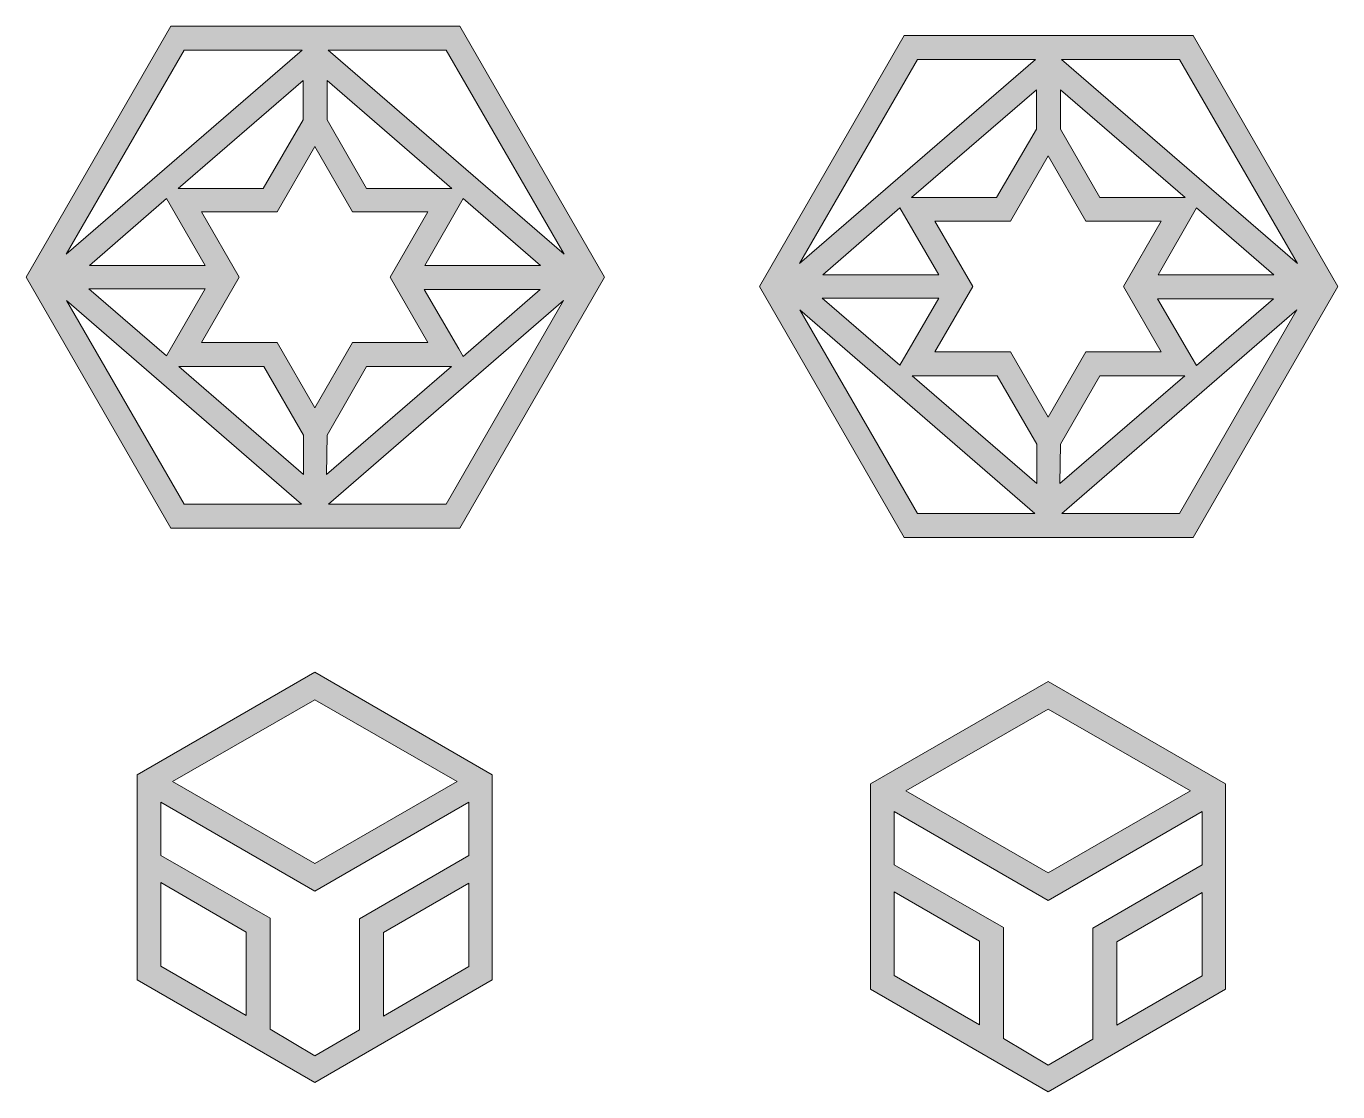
# Model space of a CAD drawing. Header units: millimetres. Extents: x -141 to 330, y -120 to 328.
# Drawn here: x 13.1 to 100.2, y -16.9 to 53.8 of the extents above; entities that cross this region are included whole.
import ezdxf

# ---------------------------------------------------------------- set-up
doc = ezdxf.new("R2010")
doc.units = ezdxf.units.MM
doc.header["$MEASUREMENT"] = 0
doc.layers.add('Layer 1', color=7, linetype='Continuous', lineweight=0)

msp = doc.modelspace()

# ---------------------------------------------------------------- hatches: boundary and pattern name
at = {"layer": 'Layer 1', "true_color": 0x231f20, "transparency": 33554687}
h = msp.add_hatch(color=250, dxfattribs=at)
h.dxf.hatch_style = 2
edge = h.paths.add_edge_path()
edge.add_spline(control_points=[(40.958, 22.066), (40.958, 22.066), (33.161, 22.066), (33.161, 22.066), (33.161, 22.066), (48.754, 35.578), (48.754, 35.578), (48.754, 35.578), (40.958, 22.066), (40.958, 22.066)], knot_values=[0, 0, 0, 0, 1, 1, 1, 2, 2, 2, 3, 3, 3, 3], degree=3, periodic=0)
edge = h.paths.add_edge_path()
edge.add_spline(control_points=[(15.769, 35.578), (15.769, 35.578), (31.362, 22.066), (31.362, 22.066), (31.362, 22.066), (23.566, 22.066), (23.566, 22.066), (23.566, 22.066), (15.769, 35.578), (15.769, 35.578)], knot_values=[0, 0, 0, 0, 1, 1, 1, 2, 2, 2, 3, 3, 3, 3], degree=3, periodic=0)
edge = h.paths.add_edge_path()
edge.add_spline(control_points=[(23.566, 52.193), (23.566, 52.193), (31.397, 52.193), (31.397, 52.193), (31.397, 52.193), (15.734, 38.647), (15.734, 38.647), (15.734, 38.647), (23.566, 52.193), (23.566, 52.193)], knot_values=[0, 0, 0, 0, 1, 1, 1, 2, 2, 2, 3, 3, 3, 3], degree=3, periodic=0)
edge = h.paths.add_edge_path()
edge.add_spline(control_points=[(48.789, 38.647), (48.789, 38.647), (33.126, 52.193), (33.126, 52.193), (33.126, 52.193), (40.958, 52.193), (40.958, 52.193), (40.958, 52.193), (48.789, 38.647), (48.789, 38.647)], knot_values=[0, 0, 0, 0, 1, 1, 1, 2, 2, 2, 3, 3, 3, 3], degree=3, periodic=0)
edge = h.paths.add_edge_path()
edge.add_spline(control_points=[(42.086, 31.873), (42.086, 31.873), (41.804, 32.367), (41.804, 32.367), (41.804, 32.367), (39.511, 36.318), (39.511, 36.318), (39.511, 36.318), (47.202, 36.318), (47.202, 36.318), (47.202, 36.318), (42.086, 31.873), (42.086, 31.873)], knot_values=[0, 0, 0, 0, 1, 1, 1, 2, 2, 2, 3, 3, 3, 4, 4, 4, 4], degree=3, periodic=0)
edge = h.paths.add_edge_path()
edge.add_spline(control_points=[(33.055, 26.652), (33.055, 26.652), (35.666, 31.203), (35.666, 31.203), (35.666, 31.203), (41.31, 31.203), (41.31, 31.203), (41.31, 31.203), (33.02, 24.042), (33.02, 24.042), (33.02, 24.042), (33.055, 26.652), (33.055, 26.652)], knot_values=[0, 0, 0, 0, 1, 1, 1, 2, 2, 2, 3, 3, 3, 4, 4, 4, 4], degree=3, periodic=0)
edge = h.paths.add_edge_path()
edge.add_spline(control_points=[(28.857, 31.203), (28.857, 31.203), (31.503, 26.652), (31.503, 26.652), (31.503, 26.652), (31.503, 24.042), (31.503, 24.042), (31.503, 24.042), (23.213, 31.203), (23.213, 31.203), (23.213, 31.203), (28.857, 31.203), (28.857, 31.203)], knot_values=[0, 0, 0, 0, 1, 1, 1, 2, 2, 2, 3, 3, 3, 4, 4, 4, 4], degree=3, periodic=0)
edge = h.paths.add_edge_path()
edge.add_spline(control_points=[(24.977, 36.354), (24.977, 36.354), (22.401, 31.909), (22.401, 31.909), (22.401, 31.909), (17.251, 36.354), (17.251, 36.354), (17.251, 36.354), (24.977, 36.354), (24.977, 36.354)], knot_values=[0, 0, 0, 0, 1, 1, 1, 2, 2, 2, 3, 3, 3, 3], degree=3, periodic=0)
edge = h.paths.add_edge_path()
edge.add_spline(control_points=[(22.401, 42.351), (22.401, 42.351), (24.977, 37.906), (24.977, 37.906), (24.977, 37.906), (17.286, 37.906), (17.286, 37.906), (17.286, 37.906), (22.401, 42.351), (22.401, 42.351)], knot_values=[0, 0, 0, 0, 1, 1, 1, 2, 2, 2, 3, 3, 3, 3], degree=3, periodic=0)
edge = h.paths.add_edge_path()
edge.add_spline(control_points=[(31.468, 47.572), (31.468, 47.572), (28.822, 43.021), (28.822, 43.021), (28.822, 43.021), (23.178, 43.021), (23.178, 43.021), (23.178, 43.021), (31.468, 50.183), (31.468, 50.183), (31.468, 50.183), (31.468, 47.572), (31.468, 47.572)], knot_values=[0, 0, 0, 0, 1, 1, 1, 2, 2, 2, 3, 3, 3, 4, 4, 4, 4], degree=3, periodic=0)
edge = h.paths.add_edge_path()
edge.add_spline(control_points=[(35.666, 43.021), (35.666, 43.021), (33.055, 47.572), (33.055, 47.572), (33.055, 47.572), (33.055, 50.183), (33.055, 50.183), (33.055, 50.183), (41.346, 43.021), (41.346, 43.021), (41.346, 43.021), (35.666, 43.021), (35.666, 43.021)], knot_values=[0, 0, 0, 0, 1, 1, 1, 2, 2, 2, 3, 3, 3, 4, 4, 4, 4], degree=3, periodic=0)
edge = h.paths.add_edge_path()
edge.add_spline(control_points=[(42.086, 42.351), (42.086, 42.351), (47.237, 37.906), (47.237, 37.906), (47.237, 37.906), (39.546, 37.906), (39.546, 37.906), (39.546, 37.906), (42.086, 42.351), (42.086, 42.351)], knot_values=[0, 0, 0, 0, 1, 1, 1, 2, 2, 2, 3, 3, 3, 3], degree=3, periodic=0)
edge = h.paths.add_edge_path()
edge.add_spline(control_points=[(32.244, 28.452), (32.244, 28.452), (29.739, 32.791), (29.739, 32.791), (29.739, 32.791), (24.73, 32.791), (24.73, 32.791), (24.73, 32.791), (27.234, 37.13), (27.234, 37.13), (27.234, 37.13), (24.73, 41.469), (24.73, 41.469), (24.73, 41.469), (29.739, 41.469), (29.739, 41.469), (29.739, 41.469), (32.244, 45.808), (32.244, 45.808), (32.244, 45.808), (34.749, 41.469), (34.749, 41.469), (34.749, 41.469), (39.758, 41.469), (39.758, 41.469), (39.758, 41.469), (37.253, 37.13), (37.253, 37.13), (37.253, 37.13), (39.758, 32.791), (39.758, 32.791), (39.758, 32.791), (34.749, 32.791), (34.749, 32.791), (34.749, 32.791), (32.244, 28.452), (32.244, 28.452)], knot_values=[0, 0, 0, 0, 1, 1, 1, 2, 2, 2, 3, 3, 3, 4, 4, 4, 5, 5, 5, 6, 6, 6, 7, 7, 7, 8, 8, 8, 9, 9, 9, 10, 10, 10, 11, 11, 11, 12, 12, 12, 12], degree=3, periodic=0)
edge = h.paths.add_edge_path()
edge.add_spline(control_points=[(41.875, 53.781), (41.875, 53.781), (22.684, 53.781), (22.684, 53.781), (22.684, 53.781), (13.088, 37.13), (13.088, 37.13), (13.088, 37.13), (22.684, 20.479), (22.684, 20.479), (22.684, 20.479), (41.875, 20.479), (41.875, 20.479), (41.875, 20.479), (51.47, 37.13), (51.47, 37.13), (51.47, 37.13), (41.875, 53.781), (41.875, 53.781)], knot_values=[0, 0, 0, 0, 1, 1, 1, 2, 2, 2, 3, 3, 3, 4, 4, 4, 5, 5, 5, 6, 6, 6, 6], degree=3, periodic=0)
h = msp.add_hatch(color=250, dxfattribs=at)
h.dxf.hatch_style = 2
edge = h.paths.add_edge_path()
edge.add_spline(control_points=[(89.641, 21.449), (89.641, 21.449), (81.844, 21.449), (81.844, 21.449), (81.844, 21.449), (97.437, 34.96), (97.437, 34.96), (97.437, 34.96), (89.641, 21.449), (89.641, 21.449)], knot_values=[0, 0, 0, 0, 1, 1, 1, 2, 2, 2, 3, 3, 3, 3], degree=3, periodic=0)
edge = h.paths.add_edge_path()
edge.add_spline(control_points=[(64.453, 34.96), (64.453, 34.96), (80.045, 21.449), (80.045, 21.449), (80.045, 21.449), (72.249, 21.449), (72.249, 21.449), (72.249, 21.449), (64.453, 34.96), (64.453, 34.96)], knot_values=[0, 0, 0, 0, 1, 1, 1, 2, 2, 2, 3, 3, 3, 3], degree=3, periodic=0)
edge = h.paths.add_edge_path()
edge.add_spline(control_points=[(72.249, 51.576), (72.249, 51.576), (80.081, 51.576), (80.081, 51.576), (80.081, 51.576), (64.417, 38.029), (64.417, 38.029), (64.417, 38.029), (72.249, 51.576), (72.249, 51.576)], knot_values=[0, 0, 0, 0, 1, 1, 1, 2, 2, 2, 3, 3, 3, 3], degree=3, periodic=0)
edge = h.paths.add_edge_path()
edge.add_spline(control_points=[(97.473, 38.029), (97.473, 38.029), (81.809, 51.576), (81.809, 51.576), (81.809, 51.576), (89.641, 51.576), (89.641, 51.576), (89.641, 51.576), (97.473, 38.029), (97.473, 38.029)], knot_values=[0, 0, 0, 0, 1, 1, 1, 2, 2, 2, 3, 3, 3, 3], degree=3, periodic=0)
edge = h.paths.add_edge_path()
edge.add_spline(control_points=[(90.77, 31.256), (90.77, 31.256), (90.488, 31.75), (90.488, 31.75), (90.488, 31.75), (88.194, 35.701), (88.194, 35.701), (88.194, 35.701), (95.885, 35.701), (95.885, 35.701), (95.885, 35.701), (90.77, 31.256), (90.77, 31.256)], knot_values=[0, 0, 0, 0, 1, 1, 1, 2, 2, 2, 3, 3, 3, 4, 4, 4, 4], degree=3, periodic=0)
edge = h.paths.add_edge_path()
edge.add_spline(control_points=[(81.739, 26.035), (81.739, 26.035), (84.349, 30.586), (84.349, 30.586), (84.349, 30.586), (89.994, 30.586), (89.994, 30.586), (89.994, 30.586), (81.703, 23.424), (81.703, 23.424), (81.703, 23.424), (81.739, 26.035), (81.739, 26.035)], knot_values=[0, 0, 0, 0, 1, 1, 1, 2, 2, 2, 3, 3, 3, 4, 4, 4, 4], degree=3, periodic=0)
edge = h.paths.add_edge_path()
edge.add_spline(control_points=[(77.541, 30.586), (77.541, 30.586), (80.186, 26.035), (80.186, 26.035), (80.186, 26.035), (80.186, 23.424), (80.186, 23.424), (80.186, 23.424), (71.896, 30.586), (71.896, 30.586), (71.896, 30.586), (77.541, 30.586), (77.541, 30.586)], knot_values=[0, 0, 0, 0, 1, 1, 1, 2, 2, 2, 3, 3, 3, 4, 4, 4, 4], degree=3, periodic=0)
edge = h.paths.add_edge_path()
edge.add_spline(control_points=[(73.66, 35.736), (73.66, 35.736), (71.085, 31.291), (71.085, 31.291), (71.085, 31.291), (65.934, 35.736), (65.934, 35.736), (65.934, 35.736), (73.66, 35.736), (73.66, 35.736)], knot_values=[0, 0, 0, 0, 1, 1, 1, 2, 2, 2, 3, 3, 3, 3], degree=3, periodic=0)
edge = h.paths.add_edge_path()
edge.add_spline(control_points=[(71.085, 41.734), (71.085, 41.734), (73.66, 37.289), (73.66, 37.289), (73.66, 37.289), (65.969, 37.289), (65.969, 37.289), (65.969, 37.289), (71.085, 41.734), (71.085, 41.734)], knot_values=[0, 0, 0, 0, 1, 1, 1, 2, 2, 2, 3, 3, 3, 3], degree=3, periodic=0)
edge = h.paths.add_edge_path()
edge.add_spline(control_points=[(80.151, 46.955), (80.151, 46.955), (77.505, 42.404), (77.505, 42.404), (77.505, 42.404), (71.861, 42.404), (71.861, 42.404), (71.861, 42.404), (80.151, 49.565), (80.151, 49.565), (80.151, 49.565), (80.151, 46.955), (80.151, 46.955)], knot_values=[0, 0, 0, 0, 1, 1, 1, 2, 2, 2, 3, 3, 3, 4, 4, 4, 4], degree=3, periodic=0)
edge = h.paths.add_edge_path()
edge.add_spline(control_points=[(84.349, 42.404), (84.349, 42.404), (81.739, 46.955), (81.739, 46.955), (81.739, 46.955), (81.739, 49.565), (81.739, 49.565), (81.739, 49.565), (90.029, 42.404), (90.029, 42.404), (90.029, 42.404), (84.349, 42.404), (84.349, 42.404)], knot_values=[0, 0, 0, 0, 1, 1, 1, 2, 2, 2, 3, 3, 3, 4, 4, 4, 4], degree=3, periodic=0)
edge = h.paths.add_edge_path()
edge.add_spline(control_points=[(90.77, 41.734), (90.77, 41.734), (95.92, 37.289), (95.92, 37.289), (95.92, 37.289), (88.23, 37.289), (88.23, 37.289), (88.23, 37.289), (90.77, 41.734), (90.77, 41.734)], knot_values=[0, 0, 0, 0, 1, 1, 1, 2, 2, 2, 3, 3, 3, 3], degree=3, periodic=0)
edge = h.paths.add_edge_path()
edge.add_spline(control_points=[(80.927, 27.834), (80.927, 27.834), (78.423, 32.173), (78.423, 32.173), (78.423, 32.173), (73.413, 32.173), (73.413, 32.173), (73.413, 32.173), (75.918, 36.513), (75.918, 36.513), (75.918, 36.513), (73.413, 40.852), (73.413, 40.852), (73.413, 40.852), (78.423, 40.852), (78.423, 40.852), (78.423, 40.852), (80.927, 45.191), (80.927, 45.191), (80.927, 45.191), (83.432, 40.852), (83.432, 40.852), (83.432, 40.852), (88.441, 40.852), (88.441, 40.852), (88.441, 40.852), (85.937, 36.513), (85.937, 36.513), (85.937, 36.513), (88.441, 32.173), (88.441, 32.173), (88.441, 32.173), (83.432, 32.173), (83.432, 32.173), (83.432, 32.173), (80.927, 27.834), (80.927, 27.834)], knot_values=[0, 0, 0, 0, 1, 1, 1, 2, 2, 2, 3, 3, 3, 4, 4, 4, 5, 5, 5, 6, 6, 6, 7, 7, 7, 8, 8, 8, 9, 9, 9, 10, 10, 10, 11, 11, 11, 12, 12, 12, 12], degree=3, periodic=0)
edge = h.paths.add_edge_path()
edge.add_spline(control_points=[(90.558, 53.164), (90.558, 53.164), (71.367, 53.164), (71.367, 53.164), (71.367, 53.164), (61.771, 36.513), (61.771, 36.513), (61.771, 36.513), (71.367, 19.861), (71.367, 19.861), (71.367, 19.861), (90.558, 19.861), (90.558, 19.861), (90.558, 19.861), (100.154, 36.513), (100.154, 36.513), (100.154, 36.513), (90.558, 53.164), (90.558, 53.164)], knot_values=[0, 0, 0, 0, 1, 1, 1, 2, 2, 2, 3, 3, 3, 4, 4, 4, 5, 5, 5, 6, 6, 6, 6], degree=3, periodic=0)
h = msp.add_hatch(color=250, dxfattribs=at)
h.dxf.hatch_style = 2
edge = h.paths.add_edge_path()
edge.add_spline(control_points=[(36.795, -11.906), (36.795, -11.906), (36.795, -6.368), (36.795, -6.368), (36.795, -6.368), (42.474, -3.087), (42.474, -3.087), (42.474, -3.087), (42.474, -8.625), (42.474, -8.625), (42.474, -8.625), (36.795, -11.906), (36.795, -11.906)], knot_values=[0, 0, 0, 0, 1, 1, 1, 2, 2, 2, 3, 3, 3, 4, 4, 4, 4], degree=3, periodic=0)
edge = h.paths.add_edge_path()
edge.add_spline(control_points=[(29.281, -12.788), (29.281, -12.788), (29.281, -5.415), (29.281, -5.415), (29.281, -5.415), (22.013, -1.252), (22.013, -1.252), (22.013, -1.252), (22.013, 2.275), (22.013, 2.275), (22.013, 2.275), (32.244, -3.616), (32.244, -3.616), (32.244, -3.616), (42.474, 2.275), (42.474, 2.275), (42.474, 2.275), (42.474, -1.252), (42.474, -1.252), (42.474, -1.252), (35.207, -5.45), (35.207, -5.45), (35.207, -5.45), (35.207, -12.823), (35.207, -12.823), (35.207, -12.823), (32.244, -14.552), (32.244, -14.552), (32.244, -14.552), (29.281, -12.788), (29.281, -12.788)], knot_values=[0, 0, 0, 0, 1, 1, 1, 2, 2, 2, 3, 3, 3, 4, 4, 4, 5, 5, 5, 6, 6, 6, 7, 7, 7, 8, 8, 8, 9, 9, 9, 10, 10, 10, 10], degree=3, periodic=0)
edge = h.paths.add_edge_path()
edge.add_spline(control_points=[(22.013, -3.052), (22.013, -3.052), (27.693, -6.332), (27.693, -6.332), (27.693, -6.332), (27.693, -11.871), (27.693, -11.871), (27.693, -11.871), (22.013, -8.59), (22.013, -8.59), (22.013, -8.59), (22.013, -3.052), (22.013, -3.052)], knot_values=[0, 0, 0, 0, 1, 1, 1, 2, 2, 2, 3, 3, 3, 4, 4, 4, 4], degree=3, periodic=0)
edge = h.paths.add_edge_path()
edge.add_spline(control_points=[(41.698, 3.651), (41.698, 3.651), (32.244, -1.782), (32.244, -1.782), (32.244, -1.782), (22.789, 3.651), (22.789, 3.651), (22.789, 3.651), (32.244, 9.084), (32.244, 9.084), (32.244, 9.084), (41.698, 3.651), (41.698, 3.651)], knot_values=[0, 0, 0, 0, 1, 1, 1, 2, 2, 2, 3, 3, 3, 4, 4, 4, 4], degree=3, periodic=0)
edge = h.paths.add_edge_path()
edge.add_spline(control_points=[(32.244, 10.918), (32.244, 10.918), (20.461, 4.11), (20.461, 4.11), (20.461, 4.11), (20.461, -9.507), (20.461, -9.507), (20.461, -9.507), (32.244, -16.316), (32.244, -16.316), (32.244, -16.316), (44.027, -9.507), (44.027, -9.507), (44.027, -9.507), (44.027, 4.11), (44.027, 4.11), (44.027, 4.11), (32.244, 10.918), (32.244, 10.918)], knot_values=[0, 0, 0, 0, 1, 1, 1, 2, 2, 2, 3, 3, 3, 4, 4, 4, 5, 5, 5, 6, 6, 6, 6], degree=3, periodic=0)
h = msp.add_hatch(color=250, dxfattribs=at)
h.dxf.hatch_style = 2
edge = h.paths.add_edge_path()
edge.add_spline(control_points=[(85.478, -12.524), (85.478, -12.524), (85.478, -6.985), (85.478, -6.985), (85.478, -6.985), (91.158, -3.704), (91.158, -3.704), (91.158, -3.704), (91.158, -9.243), (91.158, -9.243), (91.158, -9.243), (85.478, -12.524), (85.478, -12.524)], knot_values=[0, 0, 0, 0, 1, 1, 1, 2, 2, 2, 3, 3, 3, 4, 4, 4, 4], degree=3, periodic=0)
edge = h.paths.add_edge_path()
edge.add_spline(control_points=[(77.964, -13.406), (77.964, -13.406), (77.964, -6.033), (77.964, -6.033), (77.964, -6.033), (70.697, -1.87), (70.697, -1.87), (70.697, -1.87), (70.697, 1.658), (70.697, 1.658), (70.697, 1.658), (80.927, -4.233), (80.927, -4.233), (80.927, -4.233), (91.158, 1.658), (91.158, 1.658), (91.158, 1.658), (91.158, -1.87), (91.158, -1.87), (91.158, -1.87), (83.891, -6.068), (83.891, -6.068), (83.891, -6.068), (83.891, -13.441), (83.891, -13.441), (83.891, -13.441), (80.927, -15.169), (80.927, -15.169), (80.927, -15.169), (77.964, -13.406), (77.964, -13.406)], knot_values=[0, 0, 0, 0, 1, 1, 1, 2, 2, 2, 3, 3, 3, 4, 4, 4, 5, 5, 5, 6, 6, 6, 7, 7, 7, 8, 8, 8, 9, 9, 9, 10, 10, 10, 10], degree=3, periodic=0)
edge = h.paths.add_edge_path()
edge.add_spline(control_points=[(70.697, -3.669), (70.697, -3.669), (76.376, -6.95), (76.376, -6.95), (76.376, -6.95), (76.376, -12.488), (76.376, -12.488), (76.376, -12.488), (70.697, -9.208), (70.697, -9.208), (70.697, -9.208), (70.697, -3.669), (70.697, -3.669)], knot_values=[0, 0, 0, 0, 1, 1, 1, 2, 2, 2, 3, 3, 3, 4, 4, 4, 4], degree=3, periodic=0)
edge = h.paths.add_edge_path()
edge.add_spline(control_points=[(90.382, 3.034), (90.382, 3.034), (80.927, -2.399), (80.927, -2.399), (80.927, -2.399), (71.473, 3.034), (71.473, 3.034), (71.473, 3.034), (80.927, 8.467), (80.927, 8.467), (80.927, 8.467), (90.382, 3.034), (90.382, 3.034)], knot_values=[0, 0, 0, 0, 1, 1, 1, 2, 2, 2, 3, 3, 3, 4, 4, 4, 4], degree=3, periodic=0)
edge = h.paths.add_edge_path()
edge.add_spline(control_points=[(80.927, 10.301), (80.927, 10.301), (69.144, 3.493), (69.144, 3.493), (69.144, 3.493), (69.144, -10.125), (69.144, -10.125), (69.144, -10.125), (80.927, -16.933), (80.927, -16.933), (80.927, -16.933), (92.71, -10.125), (92.71, -10.125), (92.71, -10.125), (92.71, 3.493), (92.71, 3.493), (92.71, 3.493), (80.927, 10.301), (80.927, 10.301)], knot_values=[0, 0, 0, 0, 1, 1, 1, 2, 2, 2, 3, 3, 3, 4, 4, 4, 5, 5, 5, 6, 6, 6, 6], degree=3, periodic=0)

# ---------------------------------------------------------------- linework, layer by layer
at = {"layer": 'Layer 1'}
for points, knots in [([(41.875, 53.781), (41.875, 53.781), (22.684, 53.781), (22.684, 53.781), (22.684, 53.781), (13.088, 37.13), (13.088, 37.13), (13.088, 37.13), (22.684, 20.479), (22.684, 20.479), (22.684, 20.479), (41.875, 20.479), (41.875, 20.479), (41.875, 20.479), (51.47, 37.13), (51.47, 37.13), (51.47, 37.13), (41.875, 53.781), (41.875, 53.781)], [0, 0, 0, 0, 1, 1, 1, 2, 2, 2, 3, 3, 3, 4, 4, 4, 5, 5, 5, 6, 6, 6, 6]), ([(90.558, 53.164), (90.558, 53.164), (71.367, 53.164), (71.367, 53.164), (71.367, 53.164), (61.771, 36.513), (61.771, 36.513), (61.771, 36.513), (71.367, 19.861), (71.367, 19.861), (71.367, 19.861), (90.558, 19.861), (90.558, 19.861), (90.558, 19.861), (100.154, 36.513), (100.154, 36.513), (100.154, 36.513), (90.558, 53.164), (90.558, 53.164)], [0, 0, 0, 0, 1, 1, 1, 2, 2, 2, 3, 3, 3, 4, 4, 4, 5, 5, 5, 6, 6, 6, 6]), ([(23.566, 52.193), (23.566, 52.193), (31.397, 52.193), (31.397, 52.193), (31.397, 52.193), (15.734, 38.647), (15.734, 38.647), (15.734, 38.647), (23.566, 52.193), (23.566, 52.193)], [0, 0, 0, 0, 1, 1, 1, 2, 2, 2, 3, 3, 3, 3]), ([(48.789, 38.647), (48.789, 38.647), (33.126, 52.193), (33.126, 52.193), (33.126, 52.193), (40.958, 52.193), (40.958, 52.193), (40.958, 52.193), (48.789, 38.647), (48.789, 38.647)], [0, 0, 0, 0, 1, 1, 1, 2, 2, 2, 3, 3, 3, 3]), ([(72.249, 51.576), (72.249, 51.576), (80.081, 51.576), (80.081, 51.576), (80.081, 51.576), (64.417, 38.029), (64.417, 38.029), (64.417, 38.029), (72.249, 51.576), (72.249, 51.576)], [0, 0, 0, 0, 1, 1, 1, 2, 2, 2, 3, 3, 3, 3]), ([(97.473, 38.029), (97.473, 38.029), (81.809, 51.576), (81.809, 51.576), (81.809, 51.576), (89.641, 51.576), (89.641, 51.576), (89.641, 51.576), (97.473, 38.029), (97.473, 38.029)], [0, 0, 0, 0, 1, 1, 1, 2, 2, 2, 3, 3, 3, 3]), ([(31.468, 47.572), (31.468, 47.572), (28.822, 43.021), (28.822, 43.021), (28.822, 43.021), (23.178, 43.021), (23.178, 43.021), (23.178, 43.021), (31.468, 50.183), (31.468, 50.183), (31.468, 50.183), (31.468, 47.572), (31.468, 47.572)], [0, 0, 0, 0, 1, 1, 1, 2, 2, 2, 3, 3, 3, 4, 4, 4, 4]), ([(35.666, 43.021), (35.666, 43.021), (33.055, 47.572), (33.055, 47.572), (33.055, 47.572), (33.055, 50.183), (33.055, 50.183), (33.055, 50.183), (41.346, 43.021), (41.346, 43.021), (41.346, 43.021), (35.666, 43.021), (35.666, 43.021)], [0, 0, 0, 0, 1, 1, 1, 2, 2, 2, 3, 3, 3, 4, 4, 4, 4]), ([(80.151, 46.955), (80.151, 46.955), (77.505, 42.404), (77.505, 42.404), (77.505, 42.404), (71.861, 42.404), (71.861, 42.404), (71.861, 42.404), (80.151, 49.565), (80.151, 49.565), (80.151, 49.565), (80.151, 46.955), (80.151, 46.955)], [0, 0, 0, 0, 1, 1, 1, 2, 2, 2, 3, 3, 3, 4, 4, 4, 4]), ([(84.349, 42.404), (84.349, 42.404), (81.739, 46.955), (81.739, 46.955), (81.739, 46.955), (81.739, 49.565), (81.739, 49.565), (81.739, 49.565), (90.029, 42.404), (90.029, 42.404), (90.029, 42.404), (84.349, 42.404), (84.349, 42.404)], [0, 0, 0, 0, 1, 1, 1, 2, 2, 2, 3, 3, 3, 4, 4, 4, 4]), ([(32.244, 28.452), (32.244, 28.452), (29.739, 32.791), (29.739, 32.791), (29.739, 32.791), (24.73, 32.791), (24.73, 32.791), (24.73, 32.791), (27.234, 37.13), (27.234, 37.13), (27.234, 37.13), (24.73, 41.469), (24.73, 41.469), (24.73, 41.469), (29.739, 41.469), (29.739, 41.469), (29.739, 41.469), (32.244, 45.808), (32.244, 45.808), (32.244, 45.808), (34.749, 41.469), (34.749, 41.469), (34.749, 41.469), (39.758, 41.469), (39.758, 41.469), (39.758, 41.469), (37.253, 37.13), (37.253, 37.13), (37.253, 37.13), (39.758, 32.791), (39.758, 32.791), (39.758, 32.791), (34.749, 32.791), (34.749, 32.791), (34.749, 32.791), (32.244, 28.452), (32.244, 28.452)], [0, 0, 0, 0, 1, 1, 1, 2, 2, 2, 3, 3, 3, 4, 4, 4, 5, 5, 5, 6, 6, 6, 7, 7, 7, 8, 8, 8, 9, 9, 9, 10, 10, 10, 11, 11, 11, 12, 12, 12, 12]), ([(80.927, 27.834), (80.927, 27.834), (78.423, 32.173), (78.423, 32.173), (78.423, 32.173), (73.413, 32.173), (73.413, 32.173), (73.413, 32.173), (75.918, 36.513), (75.918, 36.513), (75.918, 36.513), (73.413, 40.852), (73.413, 40.852), (73.413, 40.852), (78.423, 40.852), (78.423, 40.852), (78.423, 40.852), (80.927, 45.191), (80.927, 45.191), (80.927, 45.191), (83.432, 40.852), (83.432, 40.852), (83.432, 40.852), (88.441, 40.852), (88.441, 40.852), (88.441, 40.852), (85.937, 36.513), (85.937, 36.513), (85.937, 36.513), (88.441, 32.173), (88.441, 32.173), (88.441, 32.173), (83.432, 32.173), (83.432, 32.173), (83.432, 32.173), (80.927, 27.834), (80.927, 27.834)], [0, 0, 0, 0, 1, 1, 1, 2, 2, 2, 3, 3, 3, 4, 4, 4, 5, 5, 5, 6, 6, 6, 7, 7, 7, 8, 8, 8, 9, 9, 9, 10, 10, 10, 11, 11, 11, 12, 12, 12, 12]), ([(22.401, 42.351), (22.401, 42.351), (24.977, 37.906), (24.977, 37.906), (24.977, 37.906), (17.286, 37.906), (17.286, 37.906), (17.286, 37.906), (22.401, 42.351), (22.401, 42.351)], [0, 0, 0, 0, 1, 1, 1, 2, 2, 2, 3, 3, 3, 3]), ([(42.086, 42.351), (42.086, 42.351), (47.237, 37.906), (47.237, 37.906), (47.237, 37.906), (39.546, 37.906), (39.546, 37.906), (39.546, 37.906), (42.086, 42.351), (42.086, 42.351)], [0, 0, 0, 0, 1, 1, 1, 2, 2, 2, 3, 3, 3, 3]), ([(71.085, 41.734), (71.085, 41.734), (73.66, 37.289), (73.66, 37.289), (73.66, 37.289), (65.969, 37.289), (65.969, 37.289), (65.969, 37.289), (71.085, 41.734), (71.085, 41.734)], [0, 0, 0, 0, 1, 1, 1, 2, 2, 2, 3, 3, 3, 3]), ([(90.77, 41.734), (90.77, 41.734), (95.92, 37.289), (95.92, 37.289), (95.92, 37.289), (88.23, 37.289), (88.23, 37.289), (88.23, 37.289), (90.77, 41.734), (90.77, 41.734)], [0, 0, 0, 0, 1, 1, 1, 2, 2, 2, 3, 3, 3, 3]), ([(24.977, 36.354), (24.977, 36.354), (22.401, 31.909), (22.401, 31.909), (22.401, 31.909), (17.251, 36.354), (17.251, 36.354), (17.251, 36.354), (24.977, 36.354), (24.977, 36.354)], [0, 0, 0, 0, 1, 1, 1, 2, 2, 2, 3, 3, 3, 3]), ([(42.086, 31.873), (42.086, 31.873), (41.804, 32.367), (41.804, 32.367), (41.804, 32.367), (39.511, 36.318), (39.511, 36.318), (39.511, 36.318), (47.202, 36.318), (47.202, 36.318), (47.202, 36.318), (42.086, 31.873), (42.086, 31.873)], [0, 0, 0, 0, 1, 1, 1, 2, 2, 2, 3, 3, 3, 4, 4, 4, 4]), ([(73.66, 35.736), (73.66, 35.736), (71.085, 31.291), (71.085, 31.291), (71.085, 31.291), (65.934, 35.736), (65.934, 35.736), (65.934, 35.736), (73.66, 35.736), (73.66, 35.736)], [0, 0, 0, 0, 1, 1, 1, 2, 2, 2, 3, 3, 3, 3]), ([(90.77, 31.256), (90.77, 31.256), (90.488, 31.75), (90.488, 31.75), (90.488, 31.75), (88.194, 35.701), (88.194, 35.701), (88.194, 35.701), (95.885, 35.701), (95.885, 35.701), (95.885, 35.701), (90.77, 31.256), (90.77, 31.256)], [0, 0, 0, 0, 1, 1, 1, 2, 2, 2, 3, 3, 3, 4, 4, 4, 4]), ([(15.769, 35.578), (15.769, 35.578), (31.362, 22.066), (31.362, 22.066), (31.362, 22.066), (23.566, 22.066), (23.566, 22.066), (23.566, 22.066), (15.769, 35.578), (15.769, 35.578)], [0, 0, 0, 0, 1, 1, 1, 2, 2, 2, 3, 3, 3, 3]), ([(40.958, 22.066), (40.958, 22.066), (33.161, 22.066), (33.161, 22.066), (33.161, 22.066), (48.754, 35.578), (48.754, 35.578), (48.754, 35.578), (40.958, 22.066), (40.958, 22.066)], [0, 0, 0, 0, 1, 1, 1, 2, 2, 2, 3, 3, 3, 3]), ([(64.453, 34.96), (64.453, 34.96), (80.045, 21.449), (80.045, 21.449), (80.045, 21.449), (72.249, 21.449), (72.249, 21.449), (72.249, 21.449), (64.453, 34.96), (64.453, 34.96)], [0, 0, 0, 0, 1, 1, 1, 2, 2, 2, 3, 3, 3, 3]), ([(89.641, 21.449), (89.641, 21.449), (81.844, 21.449), (81.844, 21.449), (81.844, 21.449), (97.437, 34.96), (97.437, 34.96), (97.437, 34.96), (89.641, 21.449), (89.641, 21.449)], [0, 0, 0, 0, 1, 1, 1, 2, 2, 2, 3, 3, 3, 3]), ([(28.857, 31.203), (28.857, 31.203), (31.503, 26.652), (31.503, 26.652), (31.503, 26.652), (31.503, 24.042), (31.503, 24.042), (31.503, 24.042), (23.213, 31.203), (23.213, 31.203), (23.213, 31.203), (28.857, 31.203), (28.857, 31.203)], [0, 0, 0, 0, 1, 1, 1, 2, 2, 2, 3, 3, 3, 4, 4, 4, 4]), ([(33.055, 26.652), (33.055, 26.652), (35.666, 31.203), (35.666, 31.203), (35.666, 31.203), (41.31, 31.203), (41.31, 31.203), (41.31, 31.203), (33.02, 24.042), (33.02, 24.042), (33.02, 24.042), (33.055, 26.652), (33.055, 26.652)], [0, 0, 0, 0, 1, 1, 1, 2, 2, 2, 3, 3, 3, 4, 4, 4, 4]), ([(77.541, 30.586), (77.541, 30.586), (80.186, 26.035), (80.186, 26.035), (80.186, 26.035), (80.186, 23.424), (80.186, 23.424), (80.186, 23.424), (71.896, 30.586), (71.896, 30.586), (71.896, 30.586), (77.541, 30.586), (77.541, 30.586)], [0, 0, 0, 0, 1, 1, 1, 2, 2, 2, 3, 3, 3, 4, 4, 4, 4]), ([(81.739, 26.035), (81.739, 26.035), (84.349, 30.586), (84.349, 30.586), (84.349, 30.586), (89.994, 30.586), (89.994, 30.586), (89.994, 30.586), (81.703, 23.424), (81.703, 23.424), (81.703, 23.424), (81.739, 26.035), (81.739, 26.035)], [0, 0, 0, 0, 1, 1, 1, 2, 2, 2, 3, 3, 3, 4, 4, 4, 4]), ([(32.244, 10.918), (32.244, 10.918), (20.461, 4.11), (20.461, 4.11), (20.461, 4.11), (20.461, -9.507), (20.461, -9.507), (20.461, -9.507), (32.244, -16.316), (32.244, -16.316), (32.244, -16.316), (44.027, -9.507), (44.027, -9.507), (44.027, -9.507), (44.027, 4.11), (44.027, 4.11), (44.027, 4.11), (32.244, 10.918), (32.244, 10.918)], [0, 0, 0, 0, 1, 1, 1, 2, 2, 2, 3, 3, 3, 4, 4, 4, 5, 5, 5, 6, 6, 6, 6]), ([(80.927, 10.301), (80.927, 10.301), (69.144, 3.493), (69.144, 3.493), (69.144, 3.493), (69.144, -10.125), (69.144, -10.125), (69.144, -10.125), (80.927, -16.933), (80.927, -16.933), (80.927, -16.933), (92.71, -10.125), (92.71, -10.125), (92.71, -10.125), (92.71, 3.493), (92.71, 3.493), (92.71, 3.493), (80.927, 10.301), (80.927, 10.301)], [0, 0, 0, 0, 1, 1, 1, 2, 2, 2, 3, 3, 3, 4, 4, 4, 5, 5, 5, 6, 6, 6, 6]), ([(41.698, 3.651), (41.698, 3.651), (32.244, -1.782), (32.244, -1.782), (32.244, -1.782), (22.789, 3.651), (22.789, 3.651), (22.789, 3.651), (32.244, 9.084), (32.244, 9.084), (32.244, 9.084), (41.698, 3.651), (41.698, 3.651)], [0, 0, 0, 0, 1, 1, 1, 2, 2, 2, 3, 3, 3, 4, 4, 4, 4]), ([(90.382, 3.034), (90.382, 3.034), (80.927, -2.399), (80.927, -2.399), (80.927, -2.399), (71.473, 3.034), (71.473, 3.034), (71.473, 3.034), (80.927, 8.467), (80.927, 8.467), (80.927, 8.467), (90.382, 3.034), (90.382, 3.034)], [0, 0, 0, 0, 1, 1, 1, 2, 2, 2, 3, 3, 3, 4, 4, 4, 4]), ([(29.281, -12.788), (29.281, -12.788), (29.281, -5.415), (29.281, -5.415), (29.281, -5.415), (22.013, -1.252), (22.013, -1.252), (22.013, -1.252), (22.013, 2.275), (22.013, 2.275), (22.013, 2.275), (32.244, -3.616), (32.244, -3.616), (32.244, -3.616), (42.474, 2.275), (42.474, 2.275), (42.474, 2.275), (42.474, -1.252), (42.474, -1.252), (42.474, -1.252), (35.207, -5.45), (35.207, -5.45), (35.207, -5.45), (35.207, -12.823), (35.207, -12.823), (35.207, -12.823), (32.244, -14.552), (32.244, -14.552), (32.244, -14.552), (29.281, -12.788), (29.281, -12.788)], [0, 0, 0, 0, 1, 1, 1, 2, 2, 2, 3, 3, 3, 4, 4, 4, 5, 5, 5, 6, 6, 6, 7, 7, 7, 8, 8, 8, 9, 9, 9, 10, 10, 10, 10]), ([(77.964, -13.406), (77.964, -13.406), (77.964, -6.033), (77.964, -6.033), (77.964, -6.033), (70.697, -1.87), (70.697, -1.87), (70.697, -1.87), (70.697, 1.658), (70.697, 1.658), (70.697, 1.658), (80.927, -4.233), (80.927, -4.233), (80.927, -4.233), (91.158, 1.658), (91.158, 1.658), (91.158, 1.658), (91.158, -1.87), (91.158, -1.87), (91.158, -1.87), (83.891, -6.068), (83.891, -6.068), (83.891, -6.068), (83.891, -13.441), (83.891, -13.441), (83.891, -13.441), (80.927, -15.169), (80.927, -15.169), (80.927, -15.169), (77.964, -13.406), (77.964, -13.406)], [0, 0, 0, 0, 1, 1, 1, 2, 2, 2, 3, 3, 3, 4, 4, 4, 5, 5, 5, 6, 6, 6, 7, 7, 7, 8, 8, 8, 9, 9, 9, 10, 10, 10, 10]), ([(22.013, -3.052), (22.013, -3.052), (27.693, -6.332), (27.693, -6.332), (27.693, -6.332), (27.693, -11.871), (27.693, -11.871), (27.693, -11.871), (22.013, -8.59), (22.013, -8.59), (22.013, -8.59), (22.013, -3.052), (22.013, -3.052)], [0, 0, 0, 0, 1, 1, 1, 2, 2, 2, 3, 3, 3, 4, 4, 4, 4]), ([(36.795, -11.906), (36.795, -11.906), (36.795, -6.368), (36.795, -6.368), (36.795, -6.368), (42.474, -3.087), (42.474, -3.087), (42.474, -3.087), (42.474, -8.625), (42.474, -8.625), (42.474, -8.625), (36.795, -11.906), (36.795, -11.906)], [0, 0, 0, 0, 1, 1, 1, 2, 2, 2, 3, 3, 3, 4, 4, 4, 4]), ([(70.697, -3.669), (70.697, -3.669), (76.376, -6.95), (76.376, -6.95), (76.376, -6.95), (76.376, -12.488), (76.376, -12.488), (76.376, -12.488), (70.697, -9.208), (70.697, -9.208), (70.697, -9.208), (70.697, -3.669), (70.697, -3.669)], [0, 0, 0, 0, 1, 1, 1, 2, 2, 2, 3, 3, 3, 4, 4, 4, 4]), ([(85.478, -12.524), (85.478, -12.524), (85.478, -6.985), (85.478, -6.985), (85.478, -6.985), (91.158, -3.704), (91.158, -3.704), (91.158, -3.704), (91.158, -9.243), (91.158, -9.243), (91.158, -9.243), (85.478, -12.524), (85.478, -12.524)], [0, 0, 0, 0, 1, 1, 1, 2, 2, 2, 3, 3, 3, 4, 4, 4, 4])]:
    msp.add_open_spline(points, degree=3, knots=knots, dxfattribs=at)

doc.saveas('drawing.dxf')
